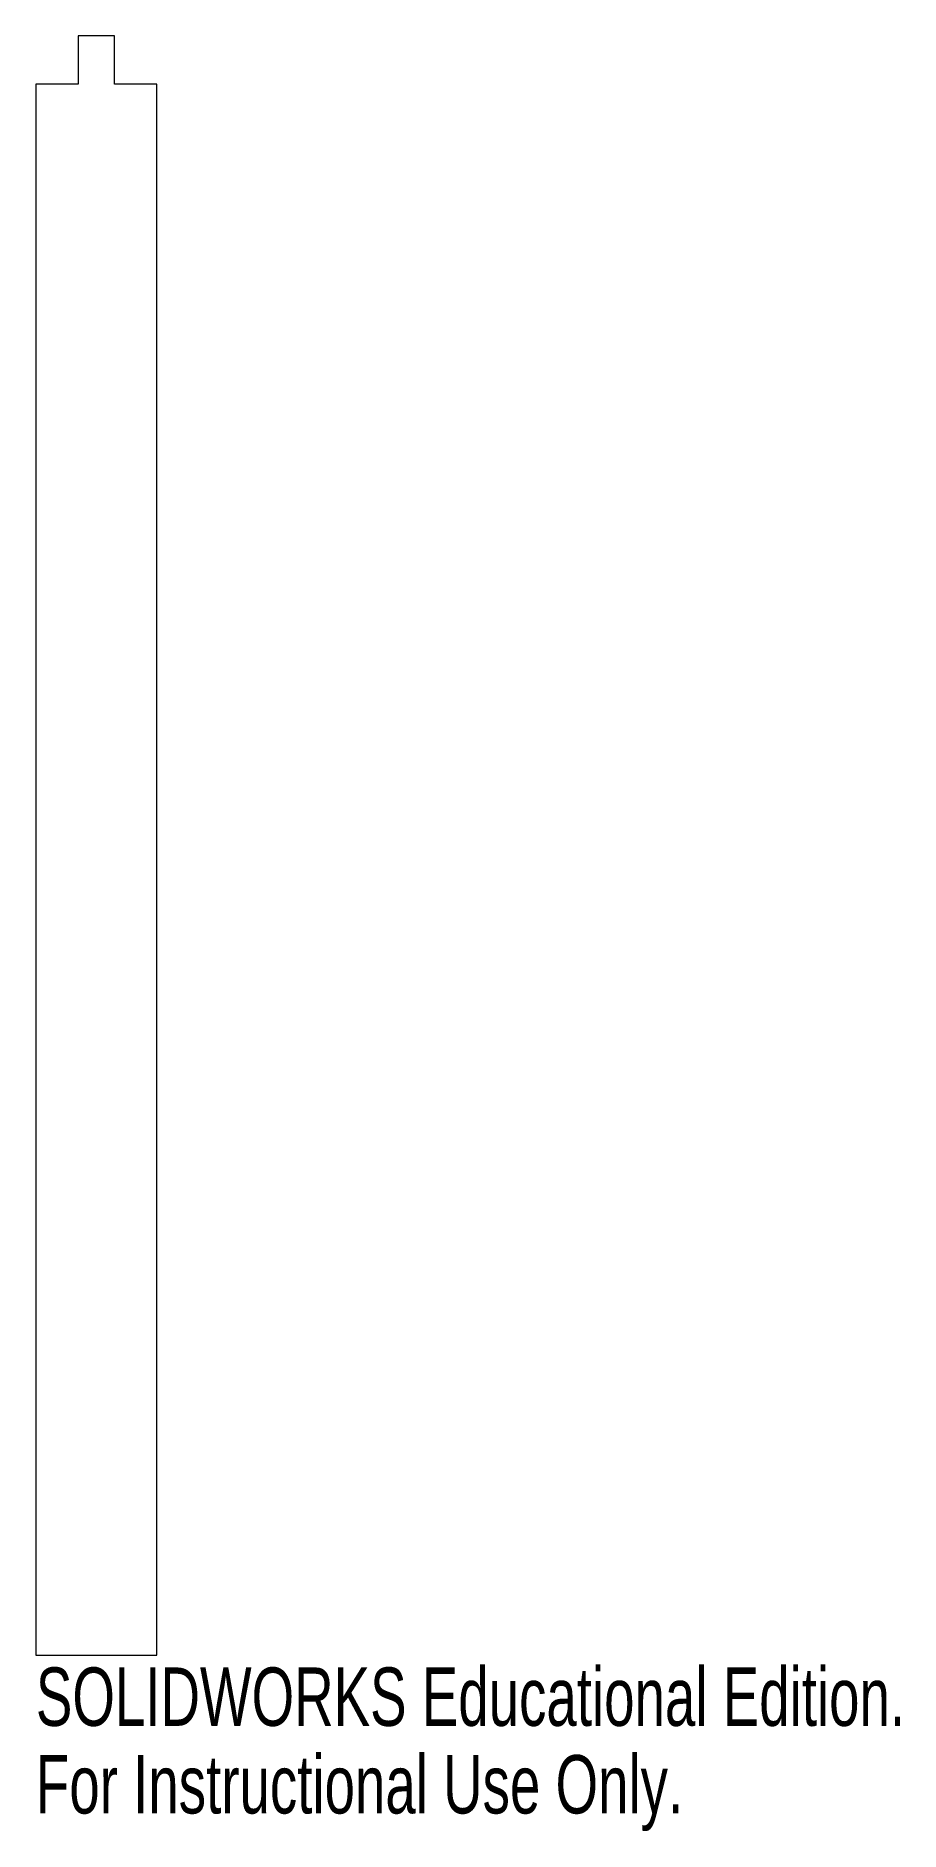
# Model space of a CAD drawing. Header units: millimetres. Extents: x -0.5 to 6.7, y -8 to 6.9.
import ezdxf

# ---------------------------------------------------------------- set-up
doc = ezdxf.new("R2010")
doc.units = ezdxf.units.MM
doc.styles.add('SLDTEXTSTYLE0', font='TXT', dxfattribs={"width": 0.7})

msp = doc.modelspace()

# ---------------------------------------------------------------- linework, layer by layer
at = {"color": 7, "linetype": 'Continuous', "lineweight": 15}
for p, q in [((-0.15, 6.9), (-0.15, 6.5)), ((0.15, 6.9), (-0.15, 6.9)), ((0.15, 6.5), (0.15, 6.9)), ((-0.5, 6.5), (-0.5, -6.5)), ((-0.15, 6.5), (-0.5, 6.5)), ((0.5, 6.5), (0.15, 6.5)), ((0.5, -6.5), (0.5, 6.5)), ((-0.5, -6.5), (0.5, -6.5))]:
    msp.add_line(p, q, dxfattribs=at)

# ---------------------------------------------------------------- texts
at = {"color": 7, "linetype": 'Continuous', "char_height": 0.48336, "attachment_point": 1, "style": 'SLDTEXTSTYLE0'}
for s, insert in [('SOLIDWORKS Educational Edition.', (-0.5, -6.602)), ('For Instructional Use Only.', (-0.5, -7.327))]:
    msp.add_mtext(s, dxfattribs=dict(at, insert=insert))

doc.saveas('drawing.dxf')
